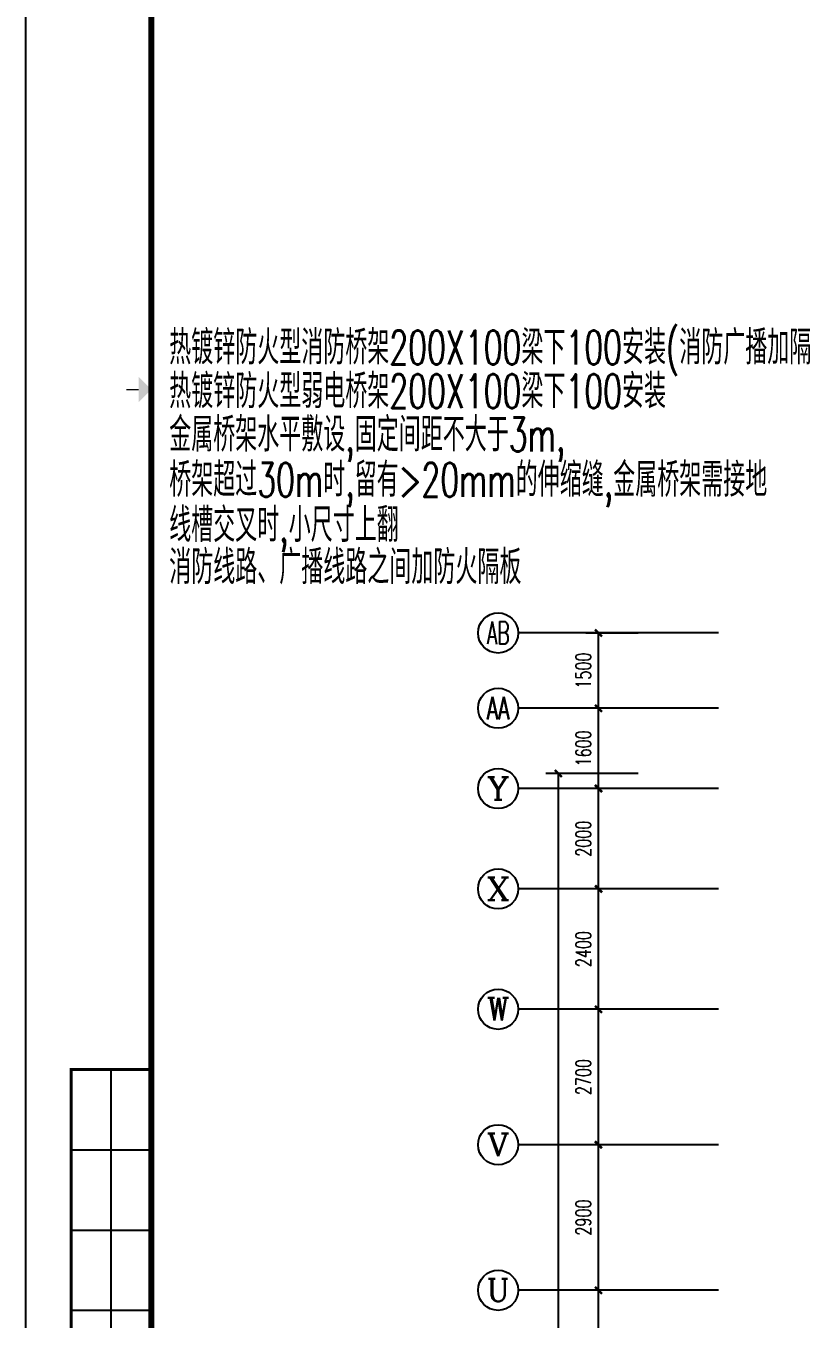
# Model space of a CAD drawing. Extents: x 190999 to 834799, y -200814 to 215286.
# Drawn here: x 547699 to 563151, y 11211 to 36986 of the extents above; entities that cross this region are included whole.
import ezdxf
from ezdxf.enums import TextEntityAlignment as Align

# ---------------------------------------------------------------- set-up
doc = ezdxf.new("R2010")
doc.units = 0
doc.header["$LTSCALE"] = 1000
doc.header["$MEASUREMENT"] = 0
for name, color, linetype in [('AXIS', 3, 'Continuous'), ('AXIS_TEXT', 7, 'Continuous'), ('EQUIP', 3, 'Continuous'), ('图框', 189, 'Continuous')]:
    doc.layers.add(name, color=color, linetype=linetype)
doc.styles.add('_TCH_AXIS', font='COMPLEX', dxfattribs={"bigfont": 'GBCBIG'})
doc.styles.add('COMPLEX', font='COMPLEX')
doc.styles.add('DIM_FONT', font='SIMPLEX', dxfattribs={"width": 0.7, "bigfont": 'GBCBIG'})
doc.styles.add('HZTXT', font='tj-romans1.shx', dxfattribs={"width": 0.6, "bigfont": 'hztxt.shx'})
doc.dimstyles.new('DIMN', dxfattribs={"dimtxt": 300, "dimasz": 100, "dimexe": 250, "dimexo": 300, "dimgap": 150, "dimtad": 1, "dimdec": 0, "dimzin": 0, "dimdsep": 46, "dimtxsty": 'DIM_FONT', "dimblk": 'ARCHTICK', "dimcen": 0.09, "dimclrt": 7, "dimazin": 2, "dimtfac": 1, "dimtdec": 0, "dimtix": 1, "dimtmove": 2, "dimatfit": 3, "dimfxl": 0, "dimtolj": 1, "dimtzin": 0, "dimarcsym": 0})

# ---------------------------------------------------------------- blocks, each defined once
blk = doc.blocks.new('TJAD_TK_A0')
at = {"layer": '图框'}
for p, q in [((973, -441.7), (973, 399.3)), ((2162, -441.7), (2162, 399.3)), ((990, -412.7), (990, -156.7)), ((982, -172.7), (998, -172.7)), ((982, -188.7), (998, -188.7)), ((982, -204.7), (998, -204.7))]:
    blk.add_line(p, q, dxfattribs=at)
at = {"layer": '图框', "const_width": 1.2}
blk.add_lwpolyline([(2152, -431.7), (2152, 389.3), (998, 389.3), (998, -431.7)], close=True, dxfattribs=at)
at = {"layer": '图框'}
for points, const_width in [([(995.5, -21.2), (993, -21.2)], 0.3), ([(998, -431.7), (982, -431.7), (982, -156.7), (998, -156.7)], 0.6)]:
    blk.add_lwpolyline(points, dxfattribs=dict(at, const_width=const_width))
blk.add_solid([(995.5, -23.7), (995.5, -18.7), (998, -21.2)], dxfattribs=at)
blk = doc.blocks.new('_ArchTick')
at = {"const_width": 0.5}
blk.add_lwpolyline([(-0.7, -0.7), (0.7, 0.7)], dxfattribs=at)
blk = doc.blocks.new('*D1107')
at = {"layer": 'AXIS', "color": 0, "lineweight": -2}
for p, q in [((559906, 11786), (558862, 11786)), ((559112, 7786), (559112, 11786)), ((559906, 7786), (558862, 7786))]:
    blk.add_line(p, q, dxfattribs=at)
at = {"layer": 'Defpoints', "color": 0}
for p in [(559112, 11786), (560206, 11786), (560206, 7786)]:
    blk.add_point(p, dxfattribs=at)
at = {"layer": 'AXIS', "color": 0, "lineweight": -2, "xscale": 100, "yscale": 100, "zscale": 100}
for p, rotation in [((559112, 11786), 90), ((559112, 7786), 270)]:
    blk.add_blockref('_ArchTick', p, dxfattribs=dict(at, rotation=rotation))
at = {"layer": 'AXIS', "color": 7, "insert": (558812, 9786), "char_height": 300, "attachment_point": 5, "rotation": 90, "style": 'DIM_FONT'}
blk.add_mtext('\\A1;4000', dxfattribs=at)
blk = doc.blocks.new('*D1108')
at = {"layer": 'AXIS', "color": 0, "lineweight": -2}
for p, q in [((559906, 14686), (558862, 14686)), ((559112, 11786), (559112, 14686)), ((559906, 11786), (558862, 11786))]:
    blk.add_line(p, q, dxfattribs=at)
at = {"layer": 'Defpoints', "color": 0}
for p in [(559112, 14686), (560206, 14686), (560206, 11786)]:
    blk.add_point(p, dxfattribs=at)
at = {"layer": 'AXIS', "color": 0, "lineweight": -2, "xscale": 100, "yscale": 100, "zscale": 100}
for p, rotation in [((559112, 14686), 90), ((559112, 11786), 270)]:
    blk.add_blockref('_ArchTick', p, dxfattribs=dict(at, rotation=rotation))
at = {"layer": 'AXIS', "color": 7, "insert": (558812, 13236), "char_height": 300, "attachment_point": 5, "rotation": 90, "style": 'DIM_FONT'}
blk.add_mtext('\\A1;2900', dxfattribs=at)
blk = doc.blocks.new('*D1109')
at = {"layer": 'AXIS', "color": 0, "lineweight": -2}
for p, q in [((559906, 17386), (558862, 17386)), ((559112, 14686), (559112, 17386)), ((559906, 14686), (558862, 14686))]:
    blk.add_line(p, q, dxfattribs=at)
at = {"layer": 'Defpoints', "color": 0}
for p in [(559112, 17386), (560206, 17386), (560206, 14686)]:
    blk.add_point(p, dxfattribs=at)
at = {"layer": 'AXIS', "color": 0, "lineweight": -2, "xscale": 100, "yscale": 100, "zscale": 100}
for p, rotation in [((559112, 17386), 90), ((559112, 14686), 270)]:
    blk.add_blockref('_ArchTick', p, dxfattribs=dict(at, rotation=rotation))
at = {"layer": 'AXIS', "color": 7, "insert": (558812, 16036), "char_height": 300, "attachment_point": 5, "rotation": 90, "style": 'DIM_FONT'}
blk.add_mtext('\\A1;2700', dxfattribs=at)
blk = doc.blocks.new('*D1110')
at = {"layer": 'AXIS', "color": 0, "lineweight": -2}
for p, q in [((559906, 19786), (558862, 19786)), ((559112, 17386), (559112, 19786)), ((559906, 17386), (558862, 17386))]:
    blk.add_line(p, q, dxfattribs=at)
at = {"layer": 'Defpoints', "color": 0}
for p in [(559112, 19786), (560206, 19786), (560206, 17386)]:
    blk.add_point(p, dxfattribs=at)
at = {"layer": 'AXIS', "color": 0, "lineweight": -2, "xscale": 100, "yscale": 100, "zscale": 100}
for p, rotation in [((559112, 19786), 90), ((559112, 17386), 270)]:
    blk.add_blockref('_ArchTick', p, dxfattribs=dict(at, rotation=rotation))
at = {"layer": 'AXIS', "color": 7, "insert": (558812, 18586), "char_height": 300, "attachment_point": 5, "rotation": 90, "style": 'DIM_FONT'}
blk.add_mtext('\\A1;2400', dxfattribs=at)
blk = doc.blocks.new('*D1111')
at = {"layer": 'AXIS', "color": 0, "lineweight": -2}
for p, q in [((559906, 21786), (558862, 21786)), ((559112, 19786), (559112, 21786)), ((559906, 19786), (558862, 19786))]:
    blk.add_line(p, q, dxfattribs=at)
at = {"layer": 'Defpoints', "color": 0}
for p in [(559112, 21786), (560206, 21786), (560206, 19786)]:
    blk.add_point(p, dxfattribs=at)
at = {"layer": 'AXIS', "color": 0, "lineweight": -2, "xscale": 100, "yscale": 100, "zscale": 100}
for p, rotation in [((559112, 21786), 90), ((559112, 19786), 270)]:
    blk.add_blockref('_ArchTick', p, dxfattribs=dict(at, rotation=rotation))
at = {"layer": 'AXIS', "color": 7, "insert": (558812, 20786), "char_height": 300, "attachment_point": 5, "rotation": 90, "style": 'DIM_FONT'}
blk.add_mtext('\\A1;2000', dxfattribs=at)
blk = doc.blocks.new('*D1112')
at = {"layer": 'AXIS', "color": 0, "lineweight": -2}
for p, q in [((559906, 23386), (558862, 23386)), ((559112, 21786), (559112, 23386)), ((559906, 21786), (558862, 21786))]:
    blk.add_line(p, q, dxfattribs=at)
at = {"layer": 'Defpoints', "color": 0}
for p in [(559112, 23386), (560206, 23386), (560206, 21786)]:
    blk.add_point(p, dxfattribs=at)
at = {"layer": 'AXIS', "color": 0, "lineweight": -2, "xscale": 100, "yscale": 100, "zscale": 100}
for p, rotation in [((559112, 23386), 90), ((559112, 21786), 270)]:
    blk.add_blockref('_ArchTick', p, dxfattribs=dict(at, rotation=rotation))
at = {"layer": 'AXIS', "color": 7, "insert": (558812, 22586), "char_height": 300, "attachment_point": 5, "rotation": 90, "style": 'DIM_FONT'}
blk.add_mtext('\\A1;1600', dxfattribs=at)
blk = doc.blocks.new('*D1113')
at = {"layer": 'AXIS', "color": 0, "lineweight": -2}
for p, q in [((559906, 24886), (558862, 24886)), ((559112, 23386), (559112, 24886)), ((559906, 23386), (558862, 23386))]:
    blk.add_line(p, q, dxfattribs=at)
at = {"layer": 'Defpoints', "color": 0}
for p in [(559112, 24886), (560206, 24886), (560206, 23386)]:
    blk.add_point(p, dxfattribs=at)
at = {"layer": 'AXIS', "color": 0, "lineweight": -2, "xscale": 100, "yscale": 100, "zscale": 100}
for p, rotation in [((559112, 24886), 90), ((559112, 23386), 270)]:
    blk.add_blockref('_ArchTick', p, dxfattribs=dict(at, rotation=rotation))
at = {"layer": 'AXIS', "color": 7, "insert": (558812, 24136), "char_height": 300, "attachment_point": 5, "rotation": 90, "style": 'DIM_FONT'}
blk.add_mtext('\\A1;1500', dxfattribs=at)
blk = doc.blocks.new('*D1114')
at = {"layer": 'AXIS', "color": 0, "lineweight": -2}
for p, q in [((559906, 22086), (558062, 22086)), ((558312, -2514), (558312, 22086)), ((559906, -2514), (558062, -2514))]:
    blk.add_line(p, q, dxfattribs=at)
at = {"layer": 'Defpoints', "color": 0}
for p in [(558312, 22086), (560206, 22086), (560206, -2514)]:
    blk.add_point(p, dxfattribs=at)
at = {"layer": 'AXIS', "color": 0, "lineweight": -2, "xscale": 100, "yscale": 100, "zscale": 100}
for p, rotation in [((558312, 22086), 90), ((558312, -2514), 270)]:
    blk.add_blockref('_ArchTick', p, dxfattribs=dict(at, rotation=rotation))
at = {"layer": 'AXIS', "color": 7, "insert": (558012, 9786), "char_height": 300, "attachment_point": 5, "rotation": 90, "style": 'DIM_FONT'}
blk.add_mtext('\\A1;24600', dxfattribs=at)
blk = doc.blocks.new('_AXISO')
blk.add_circle((0, 0), 0.5)
at = {"layer": 'AXIS_TEXT', "style": 'COMPLEX', "width": 1.041667}
blk.add_attdef('A', text='', height=0.56, dxfattribs=at).set_placement((-0.25, -0.28), (0.25, -0.28), align=Align.FIT)

msp = doc.modelspace()

# ---------------------------------------------------------------- linework, layer by layer
at = {"layer": 'AXIS'}
for p, q in [((561506.1, 24886.5), (557511.6, 24886.5)), ((561506.1, 23386.5), (557511.6, 23386.5)), ((561506.1, 21786.5), (557511.6, 21786.5)), ((561506.1, 19786.5), (557511.6, 19786.5)), ((561506.1, 17386.5), (557511.6, 17386.5)), ((561506.1, 14686.5), (557511.6, 14686.5)), ((561506.1, 11786.5), (557511.6, 11786.5))]:
    msp.add_line(p, q, dxfattribs=at)

# ---------------------------------------------------------------- block references
ref = msp.add_blockref('_AXISO', (557111.6, 24886.5), dxfattribs=dict(at, xscale=800, yscale=800, zscale=800))
ref.add_attrib('A', 'AB', dxfattribs={"layer": 'AXIS_TEXT', "height": 452.55, "style": '_TCH_AXIS', "width": 0.552632}).set_placement((556885.4, 24660.2), (557337.9, 24660.2), align=Align.FIT)
ref = msp.add_blockref('_AXISO', (557111.6, 23386.5), dxfattribs=dict(at, xscale=800, yscale=800, zscale=800))
ref.add_attrib('A', 'AA', dxfattribs={"layer": 'AXIS_TEXT', "height": 452.55, "style": '_TCH_AXIS', "width": 0.538462}).set_placement((556885.4, 23160.2), (557337.9, 23160.2), align=Align.FIT)
ref = msp.add_blockref('_AXISO', (557111.6, 21786.5), dxfattribs=dict(at, xscale=800, yscale=800, zscale=800))
ref.add_attrib('A', 'Y', dxfattribs={"layer": 'AXIS_TEXT', "height": 452.5, "style": '_TCH_AXIS', "width": 1.105263}).set_placement((556885.4, 21560.2), (557337.9, 21560.2), align=Align.FIT)
ref = msp.add_blockref('_AXISO', (557111.6, 19786.5), dxfattribs=dict(at, xscale=800, yscale=800, zscale=800))
ref.add_attrib('A', 'X', dxfattribs={"layer": 'AXIS_TEXT', "height": 452.5, "style": '_TCH_AXIS', "width": 1.166667}).set_placement((556885.4, 19560.2), (557337.9, 19560.2), align=Align.FIT)
ref = msp.add_blockref('_AXISO', (557111.6, 17386.5), dxfattribs=dict(at, xscale=800, yscale=800, zscale=800))
ref.add_attrib('A', 'W', dxfattribs={"layer": 'AXIS_TEXT', "height": 452.5, "style": '_TCH_AXIS', "width": 0.954545}).set_placement((556885.4, 17160.2), (557337.9, 17160.2), align=Align.FIT)
ref = msp.add_blockref('_AXISO', (557111.6, 14686.5), dxfattribs=dict(at, xscale=800, yscale=800, zscale=800))
ref.add_attrib('A', 'V', dxfattribs={"layer": 'AXIS_TEXT', "height": 452.5, "style": '_TCH_AXIS', "width": 1.166667}).set_placement((556885.4, 14460.2), (557337.9, 14460.2), align=Align.FIT)
ref = msp.add_blockref('_AXISO', (557111.6, 11786.5), dxfattribs=dict(at, xscale=800, yscale=800, zscale=800))
ref.add_attrib('A', 'U', dxfattribs={"layer": 'AXIS_TEXT', "height": 452.5, "style": '_TCH_AXIS', "width": 1.05}).set_placement((556885.4, 11560.2), (557337.9, 11560.2), align=Align.FIT)
at = {"layer": '图框', "xscale": 100, "yscale": 100, "zscale": 100}
for p in [(331498.6, 31856.8), (450398.6, 31856.8)]:
    msp.add_blockref('TJAD_TK_A0', p, dxfattribs=at)

# ---------------------------------------------------------------- texts
at = {"layer": 'EQUIP', "style": 'HZTXT', "width": 0.65}
for s, p in [('热镀锌防火型消防桥架200X100梁下100安装(消防广播加隔板)', (550555.6, 30239.8)), ('热镀锌防火型弱电桥架200X100梁下100安装', (550555.6, 29367.2)), ('金属桥架水平敷设,固定间距不大于3m,', (550555.6, 28503.5)), ('桥架超过30m时,留有>20mm的伸缩缝,金属桥架需接地', (550555.6, 27602.1)), ('线槽交叉时,小尺寸上翻', (550555.6, 26701.7)), ('消防线路、广播线路之间加防火隔板', (550555.6, 25860.9))]:
    msp.add_text(s, height=675, dxfattribs=at).set_placement(p)

# ---------------------------------------------------------------- dimensions: what is measured, and where the dimension line sits
at = {"layer": 'AXIS'}
for p1, p2, distance, picture, middle in [((560206.1, 23386.5), (560206.1, 24886.5), 1094.4, '*D1113', (558811.6, 24136.5)), ((560206.1, 21786.5), (560206.1, 23386.5), 1094.4, '*D1112', (558811.6, 22586.5)), ((560206.1, -2513.5), (560206.1, 22086.5), 1894.4, '*D1114', (558011.6, 9786.5)), ((560206.1, 19786.5), (560206.1, 21786.5), 1094.4, '*D1111', (558811.6, 20786.5)), ((560206.1, 17386.5), (560206.1, 19786.5), 1094.4, '*D1110', (558811.6, 18586.5)), ((560206.1, 14686.5), (560206.1, 17386.5), 1094.4, '*D1109', (558811.6, 16036.5)), ((560206.1, 11786.5), (560206.1, 14686.5), 1094.4, '*D1108', (558811.6, 13236.5)), ((560206.1, 7786.5), (560206.1, 11786.5), 1094.4, '*D1107', (558811.6, 9786.5))]:
    dim = msp.add_aligned_dim(p1=p1, p2=p2, distance=distance, dimstyle='DIMN', dxfattribs=at)
    dim.commit()
    dim.dimension.update_dxf_attribs({"geometry": picture, "text_midpoint": middle})

doc.saveas('drawing.dxf')
